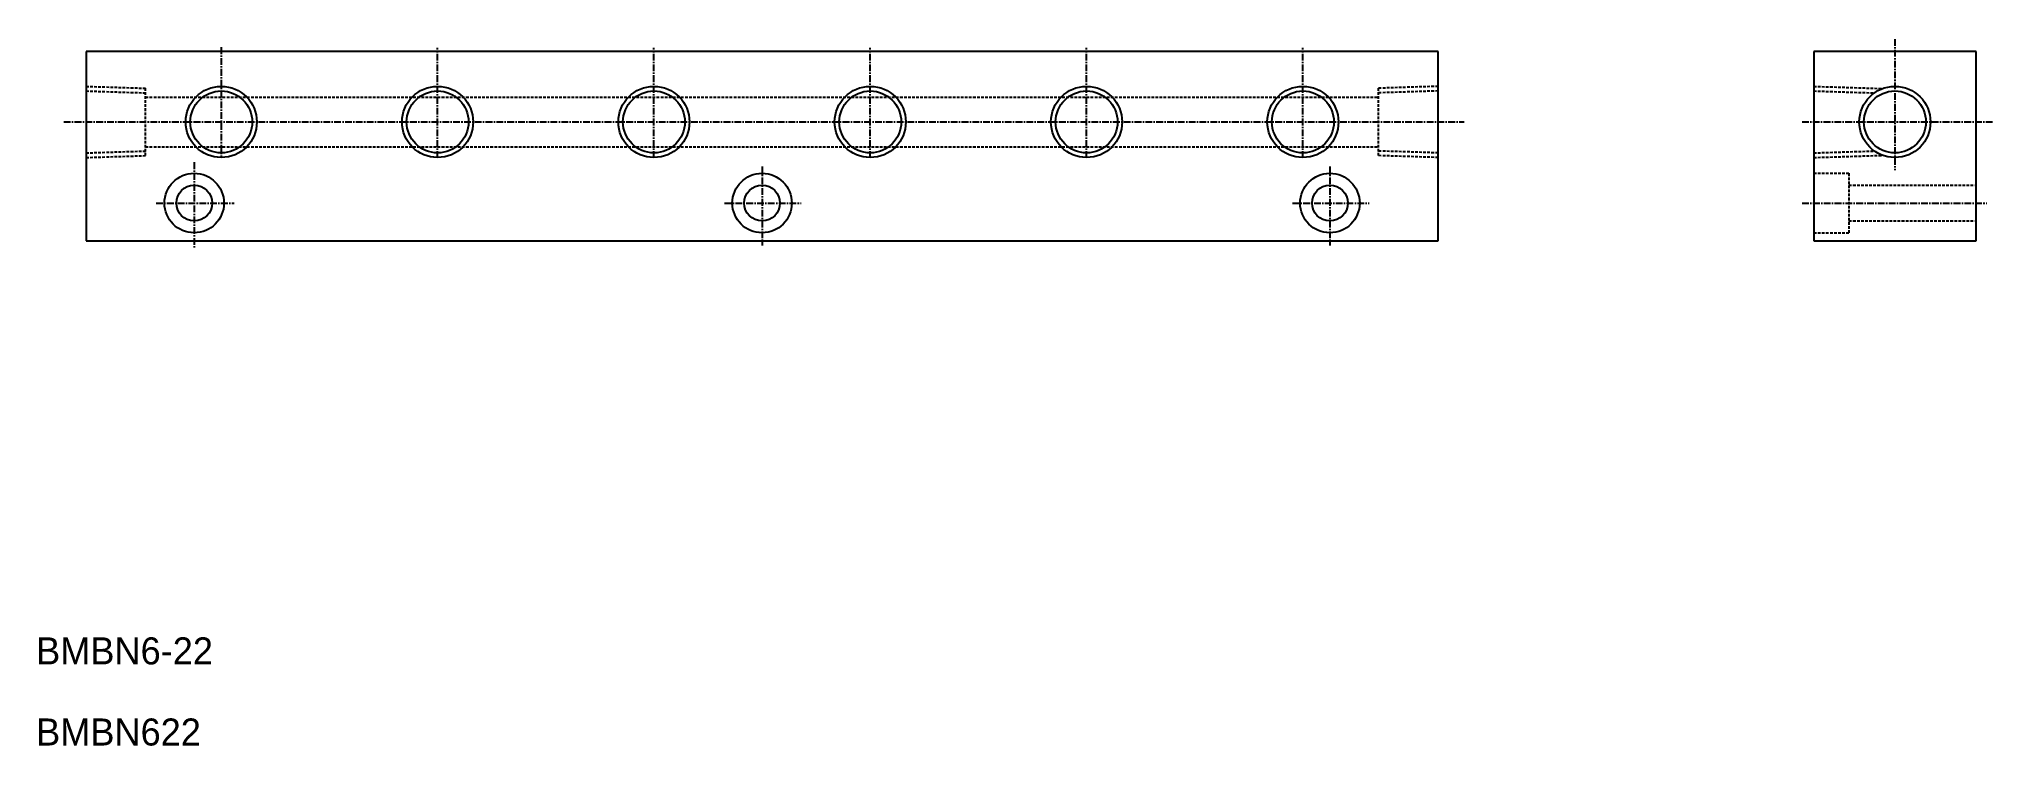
# Model space of a CAD drawing. Extents: x 1721 to 2223, y 4854 to 8150.
# Drawn here: x 1861.6 to 2222.8, y 8019 to 8149.7 of the extents above.
import ezdxf

# ---------------------------------------------------------------- set-up
doc = ezdxf.new("R2010")
doc.units = 0
doc.linetypes.add('CENTER', pattern=[2, 1.25, -0.25, 0.25, -0.25])
doc.linetypes.add('DASHED', pattern=[0.75, 0.5, -0.25])
doc.layers.get('0').update_dxf_attribs({"linetype": 'CONTINUOUS'})
doc.layers.add('CENTER', color=1, linetype='CENTER')

msp = doc.modelspace()

# ---------------------------------------------------------------- linework, layer by layer
at = {"color": 7, "linetype": 'CONTINUOUS'}
for p, q in [((2120.25, 8147.371), (1870.25, 8147.371)), ((1870.25, 8147.371), (1870.25, 8112.371)), ((2120.25, 8112.371), (2120.25, 8147.371)), ((2189.719, 8147.371), (2189.719, 8112.371)), ((2219.719, 8147.371), (2189.719, 8147.371)), ((2219.719, 8112.371), (2219.719, 8147.371)), ((1870.25, 8112.371), (2120.25, 8112.371)), ((2189.719, 8112.371), (2219.719, 8112.371))]:
    msp.add_line(p, q, dxfattribs=at)
at = {"color": 3, "linetype": 'DASHED'}
for p, q in [((1870.25, 8140.949), (1881.25, 8140.603)), ((1870.25, 8140.093), (1881.25, 8139.747)), ((1881.25, 8128.138), (1881.25, 8140.603)), ((2120.25, 8140.949), (2109.25, 8140.603)), ((2109.25, 8128.138), (2109.25, 8140.603)), ((2120.25, 8140.093), (2109.25, 8139.747)), ((2189.719, 8140.949), (2202.459, 8140.549)), ((2189.719, 8140.093), (2200.719, 8139.747)), ((1881.25, 8138.971), (2109.25, 8138.971)), ((1870.25, 8128.648), (1881.25, 8128.994)), ((1881.25, 8129.771), (2109.25, 8129.771)), ((2120.25, 8128.648), (2109.25, 8128.994)), ((2189.719, 8128.648), (2200.92, 8129)), ((1870.25, 8127.792), (1881.25, 8128.138)), ((2120.25, 8127.792), (2109.25, 8128.138)), ((2189.719, 8127.792), (2202.459, 8128.192)), ((2189.719, 8124.871), (2196.219, 8124.871)), ((2196.219, 8124.871), (2196.219, 8113.871)), ((2196.219, 8122.671), (2219.719, 8122.671)), ((2196.219, 8116.071), (2219.719, 8116.071)), ((2189.719, 8113.871), (2196.219, 8113.871))]:
    msp.add_line(p, q, dxfattribs=at)
for p, q in [((1870.25, 8138.621), (1870.25, 8138.621)), ((1870.25, 8129.871), (1870.25, 8129.871))]:
    msp.add_line(p, q)
at = {"color": 3, "linetype": 'CONTINUOUS'}
for centre in [(1895.25, 8134.371), (1935.25, 8134.371), (1975.25, 8134.371), (2015.25, 8134.371), (2055.25, 8134.371), (2095.25, 8134.371), (2204.719, 8134.371)]:
    msp.add_circle(centre, 6.579, dxfattribs=at)
at = {"color": 7, "linetype": 'CONTINUOUS'}
for centre, radius in [((1895.25, 8134.371), 5.723), ((1935.25, 8134.371), 5.723), ((1975.25, 8134.371), 5.723), ((2015.25, 8134.371), 5.723), ((2055.25, 8134.371), 5.723), ((2095.25, 8134.371), 5.723), ((2204.719, 8134.371), 5.723), ((1890.25, 8119.371), 5.5), ((1890.25, 8119.371), 3.3), ((1995.25, 8119.371), 5.5), ((1995.25, 8119.371), 3.3), ((2100.25, 8119.371), 5.5), ((2100.25, 8119.371), 3.3)]:
    msp.add_circle(centre, radius, dxfattribs=at)
at = {"layer": 'CENTER', "color": 1, "linetype": 'CENTER'}
for p, q in [((1895.25, 8148.164), (1895.25, 8127.736)), ((1935.25, 8127.736), (1935.25, 8148.041)), ((1975.25, 8127.736), (1975.25, 8148.041)), ((2015.25, 8127.736), (2015.25, 8148.041)), ((2055.25, 8127.736), (2055.25, 8148.041)), ((2095.25, 8127.736), (2095.25, 8148.041)), ((2204.719, 8149.688), (2204.719, 8125.456)), ((1866.139, 8134.371), (2125.082, 8134.371)), ((2187.545, 8134.371), (2222.845, 8134.371)), ((1890.25, 8126.909), (1890.25, 8111.138)), ((1995.25, 8126.123), (1995.25, 8111.506)), ((2100.25, 8126.123), (2100.25, 8111.506)), ((1883.199, 8119.371), (1897.634, 8119.371)), ((1988.328, 8119.371), (2002.5, 8119.371)), ((2093.328, 8119.371), (2107.5, 8119.371)), ((2187.571, 8119.371), (2221.7, 8119.371))]:
    msp.add_line(p, q, dxfattribs=at)

# ---------------------------------------------------------------- texts
at = {"color": 7, "linetype": 'CONTINUOUS'}
for s, p in [('BMBN6-22', (1861.013, 8034.081)), ('BMBN622', (1861.013, 8019.081))]:
    msp.add_text(s, height=5, dxfattribs=at).set_placement(p)

doc.saveas('drawing.dxf')
